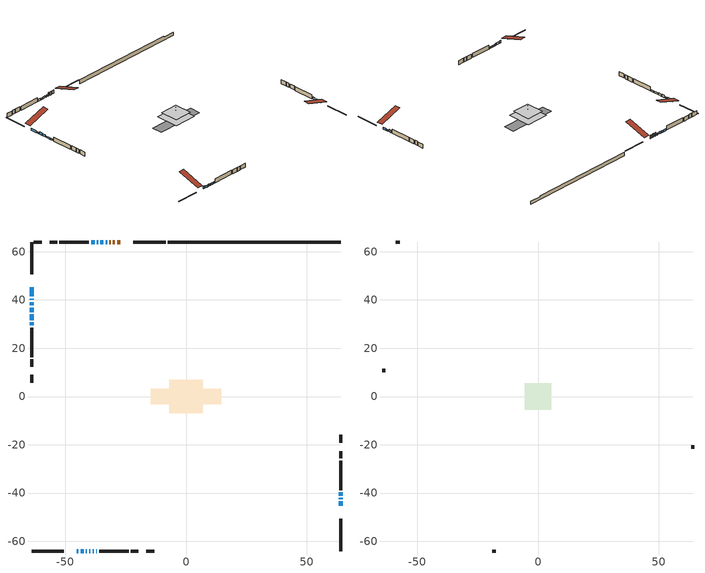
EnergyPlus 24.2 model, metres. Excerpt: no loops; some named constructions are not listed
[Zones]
conditioned space
 floor adiabatic (AdiabaticFloorConstruction): -6.96,-6.96 -6.96,6.96 6.96,6.96 6.96,-6.96 z0.71
 floor foundation (Slab1 construction): -14.58,-3.29 -14.58,3.29 14.58,3.29 14.58,-3.29 z-1.68
 wall outside (RimJoist1 construction): -8.41,64 -21.81,64 / -64,-64 -50.6,-64 / -64,64 -64,50.6 / 64,-64 64,-50.6 z0.71:1.01
 wall outside (AdiabaticWallConstruction 1): -27.24,64 -28.54,64 / -29.46,64 -30.27,64 / -31.2,64 -31.76,64 z0.71:2.74
 wall outside (AdiabaticWallConstruction): -45.17,-64 -44.61,-64 z0.71:2.34; -32.69,64 -33.32,64 / -34.24,64 -35.47,64 / -43.68,-64 -42.45,-64 / -41.53,-64 -41.1,-64 / -64,45.17 -64,41.49 / -64,36.77 -64,35 / 64,-45.17 64,-43.46 / -37.89,64 -39.3,64 z0.71:1.93; -64,40.56 -64,40 / 64,-42.53 64,-41.97 / -36.4,64 -36.96,64 z0.71:1.65; -64,39.07 -64,37.7 z0.71:2.29; -40.17,-64 -39.61,-64 / -38.68,-64 -38.12,-64 / -64,34.07 -64,31.63 / -64,30.7 -64,29.48 / -37.2,-64 -36.94,-64 z0.71:1.63; 64,-41.04 64,-39.69 z0.71:2.26
 wall outside (Wall1 construction): -40.23,64 -52.45,64 / -36.01,-64 -23.8,-64 / -64,28.55 -64,16.34 / 64,-38.77 64,-26.55 z0.71:3.15
 wall outside (Wall2 construction): -53.38,64 -56.41,64 / -22.87,-64 -19.83,-64 / -64,15.41 -64,12.37 / 64,-25.62 64,-22.59 z0.71:3.15
 wall outside (Wall6 construction): -59.75,64 -63.07,64 / -16.49,-64 -13.18,-64 / -64,9.03 -64,5.71 / 64,-19.25 64,-15.93 z0.71:3.15
 wall foundation (FoundationWall1 construction): -7.48,64,-1.68 -7.48,64,0.71 56.85,64,0.71 56.85,64,0.08 64,64,0.08 64,64,-1.68
 window (WindowConstruction 13): -45.17,-64 -44.61,-64 z0.71:2.33
 window (WindowConstruction 5): -32.69,64 -33.31,64 z0.71:1.93
 window (WindowConstruction 6): -34.24,64 -35.47,64 z0.71:1.93
 window (WindowConstruction 7): -43.68,-64 -42.46,-64 z0.71:1.93
 window (WindowConstruction 8): -41.53,-64 -41.1,-64 z0.71:1.93
 window (WindowConstruction 9): -64,45.17 -64,41.49 z0.71:1.93
 window (WindowConstruction 10): -64,40.56 -64,40 z0.71:1.65
 window (WindowConstruction 11): -64,39.07 -64,37.7 z0.71:2.29
 window (WindowConstruction 12): -64,36.77 -64,35 z0.71:1.93
 window (WindowConstruction 14): -40.17,-64 -39.61,-64 z0.71:1.62
 window (WindowConstruction 18): -38.68,-64 -38.12,-64 z0.71:1.62
 window (WindowConstruction 16): -64,34.07 -64,31.63 z0.71:1.62
 window (WindowConstruction 17): -64,30.7 -64,29.48 z0.71:1.62
 window (WindowConstruction 15): -37.19,-64 -36.94,-64 z0.71:1.62
 window (WindowConstruction): 64,-45.17 64,-43.46 z0.71:1.93
 window (WindowConstruction 1): 64,-42.53 64,-41.97 z0.71:1.65
 window (WindowConstruction 2): 64,-41.04 64,-39.7 z0.71:2.26
 window (WindowConstruction 3): -36.4,64 -36.96,64 z0.71:1.65
 window (WindowConstruction 4): -37.89,64 -39.3,64 z0.71:1.93
 door (Door): -27.24,64 -28.53,64 z0.71:2.74
 door (Door 1): -29.46,64 -30.27,64 z0.71:2.74
 door (Door 2): -31.2,64 -31.76,64 z0.71:2.74
 ceiling adiabatic (AdiabaticFloorConstruction): 6.96,-6.96 6.96,6.96 -6.96,6.96 -6.96,-6.96 z0.71
attic - vented
 floor to conditioned space (Floor1 construction Reversed): -5.44,-5.44 -5.44,5.44 5.44,5.44 5.44,-5.44 z3.15
 floor to conditioned space (Floor2 construction Reversed): -4.07,-4.07 -4.07,4.07 4.07,4.07 4.07,-4.07 z3.15
 floor to conditioned space (Floor3 construction Reversed): -1.52,-1.52 -1.52,1.52 1.52,1.52 1.52,-1.52 z3.15
 wall outside (Wall3 construction): -57.34,64 -58.82,64 / -18.9,-64 -17.42,-64 / -64,11.44 -64,9.96 / 64,-21.66 64,-20.18 z0.71:3.15
 roof outside (Roof1 construction): -26.31,64,3.15 -26.31,50.46,7.66 -22.74,50.46,7.66 -22.74,64,3.15; -46.1,-64,3.15 -46.1,-50.46,7.66 -49.67,-50.46,7.66 -49.67,-64,3.15; -64,46.1,3.15 -50.46,46.1,7.66 -50.46,49.67,7.66 -64,49.67,3.15; 64,-46.1,3.15 50.46,-46.1,7.66 50.46,-49.67,7.66 64,-49.67,3.15
[Material] Roughness=Rough; Thermal Absorptance=0.9
Name | Thickness {m} | Conductivity {W/m-K} | Density {kg/m3} | Specific Heat {J/kg-K} | Solar Absorptance | Visible Absorptance
ceiling loosefill ins | 0.254 | 0.0480833 | 16.02 | 1046.75 | 0.7 | 0.7
ceiling loosefill ins 1 | 0.169333 | 0.0480833 | 16.02 | 1046.75 | 0.7 | 0.7
ceiling stud and cavity | 0.1397 | 0.146378 | 65.682 | 1177.47 | 0.7 | 0.7
ceiling stud and cavity 1 | 0.1397 | 0.082902 | 65.682 | 1177.47 | 0.7 | 0.7
ceiling stud and cavity 2 | 0.1397 | 0.272634 | 65.682 | 1177.47 | 0.7 | 0.7
gypsum board | 0.0127 | 0.160291 | 801 | 837.4 | 0.6 | 0.6
[Construction]
Floor1 construction: ceiling loosefill ins, ceiling stud and cavity, gypsum board
Floor2 construction: ceiling loosefill ins 1, ceiling stud and cavity 1, gypsum board
Floor3 construction: ceiling loosefill ins 1, ceiling stud and cavity 2, gypsum board
[EnergyManagementSystem:Program]
natural_vent_program: Set Tin = tin_s; Set Tout = tout_s; Set Wout = out_wt_s; Set Pbar = out_pb_s; Set Phiout = (@RhFnTdbWPb Tout Wout Pbar); Set MaxHR = 0.0115; Set Tnvsp = (htg_sp_s + clg_sp_s) / 2; Set NVavail = natural_vent_s; Set ClgSsnAvail = cool_season; Set Qnv = 0; Set Qwhf = 0; Set whole_house_fan_mix_act = 0; Set whole_house_fan_act = 0; If ((Wout < MaxHR) && (Tin > Tout) && (Tin > Tnvsp) && (ClgSsnAvail > 0)); Set WHF_Flow = 0; Set Adj = (Tin-Tnvsp)/(Tin-Tout); Set Adj = (@Min Adj 1); Set Adj = (@Max Adj 0); If (WHF_Flow > 0); Set Qwhf = WHF_Flow*Adj; Set whole_house_fan_mix_act = WHF_Flow*Adj; Set WHF_W = 0; Set whole_house_fan_act = WHF_W*Adj; ElseIf (NVavail > 0); Set NVArea = 0.0; Set Cs = 0.0001206340668761936; Set Cw = 2.5711718818110288e-05; Set Tdiff = Tin-Tout; Set dT = (@Abs Tdiff); Set Vwind = site_vw_s; Set SGNV = NVArea*Adj*((((Cs*dT)+(Cw*(Vwind^2)))^0.5)/1000); Set MaxNV = 5.4994462397952; Set Qnv = (@Min SGNV MaxNV); EndIf; EndIf; Set natural_vent_flow_act = Qnv; Set whole_house_fan_flow_act = Qwhf; Set natural_vent_program_Qnv = Qnv; Set natural_vent_program_Qwhf = Qwhf
total_airflows_program: Set total_infil_flow_rate = 0; Set total_mechvent_flow_rate = 0; Set total_natvent_flow_rate = 0; Set total_whf_flow_rate = 0; Set total_infil_flow_rate = total_infil_flow_rate + (infil_program_Qinf * 1); Set total_mechvent_flow_rate = total_mechvent_flow_rate + (infil_program_Qfan * 1); Set total_natvent_flow_rate = total_natvent_flow_rate + (natural_vent_program_Qnv * 1); Set total_whf_flow_rate = total_whf_flow_rate + (natural_vent_program_Qwhf * 1)
total_loads_program: Set loads_htg_tot = 0; Set loads_clg_tot = 0; If htg_load_cond > 0; Set loads_htg_tot = loads_htg_tot + (htg_load_cond - clg_load_cond) * 1.0; EndIf; Set loads_htg_tot = (@Max loads_htg_tot 0); If clg_load_cond > 0; Set loads_clg_tot = loads_clg_tot + (clg_load_cond - htg_load_cond) * 0.0; EndIf; Set loads_clg_tot = (@Max loads_clg_tot 0)
unit_heater_supply_fan_1_disaggregate_program: Set unit_heater_supply_fan_1_primary_htg = 0; If unit_heater_htg_coil_1_s > 0; Set unit_heater_supply_fan_1_primary_htg = unit_heater_supply_fan_1_s; EndIf
unit_heater_supply_fan_disaggregate_program: Set unit_heater_supply_fan_primary_htg = 0; If unit_heater_htg_coil_s > 0; Set unit_heater_supply_fan_primary_htg = unit_heater_supply_fan_s; EndIf
unmet_hours_program: Set htg_unmet_hours = 0; Set clg_unmet_hours = 0; Set unit_htg_unmet_hours = 0; If ((DayOfYear >= 1) && (DayOfYear <= 365)); Set unit_htg_unmet_hours = unit_htg_unmet_hours + conditioned_space_htg_unmet_s; If unit_htg_unmet_hours > htg_unmet_hours; Set htg_unmet_hours = unit_htg_unmet_hours; EndIf; EndIf
water_heater_EC_adj: If WarmupFlag == 0; Set dhw_e_cons = water_heater_energy + water_heater_on_cycle_parasitic + water_heater_off_cycle_parasitic; Set water_heater_ec_adj_act = 0.0 * dhw_e_cons / 1; EndIf
[EnergyManagementSystem:ProgramCallingManager]
component_loads_program_calling_manager: EndOfZoneTimestepAfterZoneReporting; component_loads_program
fridge_schedule_program_calling_manager: BeginZoneTimestepAfterInitHeatBalance; fridge_schedule_program
infil_program_calling_manager: BeginZoneTimestepAfterInitHeatBalance; infil_program
natural_vent_program_calling_manager: BeginZoneTimestepAfterInitHeatBalance; natural_vent_program
total_airflows_program_calling_manager: EndOfZoneTimestepAfterZoneReporting; total_airflows_program
total_loads_program_calling_manager: EndOfZoneTimestepAfterZoneReporting; total_loads_program
unit_heater_supply_fan_1_disaggregate_program_calling_manager: EndOfSystemTimestepBeforeHVACReporting; unit_heater_supply_fan_1_disaggregate_program
unit_heater_supply_fan_disaggregate_program_calling_manager: EndOfSystemTimestepBeforeHVACReporting; unit_heater_supply_fan_disaggregate_program
unmet_hours_program_calling_manager: EndOfZoneTimestepBeforeZoneReporting; unmet_hours_program
water_heater_EC_adj_ProgramManager: EndOfSystemTimestepBeforeHVACReporting; water_heater_EC_adj
[EnergyManagementSystem:OutputVariable] Type of Data in Variable=Summed
Name | EMS Variable | Update Frequency | EMS Program or Subroutine | Units
unit heater supply fan 1 disaggregate htg primary | unit_heater_supply_fan_1_primary_htg | SystemTimestep | unit_heater_supply_fan_1_disaggregate_program | J
unit heater supply fan disaggregate htg primary | unit_heater_supply_fan_primary_htg | SystemTimestep | unit_heater_supply_fan_disaggregate_program | J
loads_htg_tot_peakload_outvar; loads_htg_tot_annual_outvar; Energy Management System Output Variable 1; Energy Management System Output Variable 45 | loads_htg_tot | ZoneTimestep | total_loads_program | J
loads_clg_tot_peakload_outvar; loads_clg_tot_annual_outvar; Energy Management System Output Variable 2; Energy Management System Output Variable 46 | loads_clg_tot | ZoneTimestep | total_loads_program | J
htg_unmet_hours_annual_outvar; Energy Management System Output Variable 3 | htg_unmet_hours | ZoneTimestep | unmet_hours_program | hr
clg_unmet_hours_annual_outvar; Energy Management System Output Variable 4 | clg_unmet_hours | ZoneTimestep | unmet_hours_program | hr
loads_htg_roofs_annual_outvar; Energy Management System Output Variable 5 | loads_htg_roofs | ZoneTimestep | component_loads_program | J
loads_htg_ceilings_annual_outvar; Energy Management System Output Variable 6 | loads_htg_ceilings | ZoneTimestep | component_loads_program | J
loads_htg_walls_annual_outvar; Energy Management System Output Variable 7 | loads_htg_walls | ZoneTimestep | component_loads_program | J
loads_htg_rim_joists_annual_outvar; Energy Management System Output Variable 8 | loads_htg_rim_joists | ZoneTimestep | component_loads_program | J
loads_htg_foundation_walls_annual_outvar; Energy Management System Output Variable 9 | loads_htg_foundation_walls | ZoneTimestep | component_loads_program | J
loads_htg_doors_annual_outvar; Energy Management System Output Variable 10 | loads_htg_doors | ZoneTimestep | component_loads_program | J
loads_htg_windows_conduction_annual_outvar; Energy Management System Output Variable 11 | loads_htg_windows_conduction | ZoneTimestep | component_loads_program | J
loads_htg_windows_solar_annual_outvar; Energy Management System Output Variable 12 | loads_htg_windows_solar | ZoneTimestep | component_loads_program | J
loads_htg_skylights_conduction_annual_outvar; Energy Management System Output Variable 13 | loads_htg_skylights_conduction | ZoneTimestep | component_loads_program | J
loads_htg_skylights_solar_annual_outvar; Energy Management System Output Variable 14 | loads_htg_skylights_solar | ZoneTimestep | component_loads_program | J
loads_htg_floors_annual_outvar; Energy Management System Output Variable 15 | loads_htg_floors | ZoneTimestep | component_loads_program | J
loads_htg_slabs_annual_outvar; Energy Management System Output Variable 16 | loads_htg_slabs | ZoneTimestep | component_loads_program | J
loads_htg_internal_mass_annual_outvar; Energy Management System Output Variable 17 | loads_htg_internal_mass | ZoneTimestep | component_loads_program | J
loads_htg_infil_annual_outvar; Energy Management System Output Variable 18 | loads_htg_infil | ZoneTimestep | component_loads_program | J
loads_htg_natvent_annual_outvar; Energy Management System Output Variable 19 | loads_htg_natvent | ZoneTimestep | component_loads_program | J
loads_htg_mechvent_annual_outvar; Energy Management System Output Variable 20 | loads_htg_mechvent | ZoneTimestep | component_loads_program | J
loads_htg_whf_annual_outvar; Energy Management System Output Variable 21 | loads_htg_whf | ZoneTimestep | component_loads_program | J
loads_htg_ducts_annual_outvar; Energy Management System Output Variable 22 | loads_htg_ducts | ZoneTimestep | component_loads_program | J
loads_htg_intgains_annual_outvar; Energy Management System Output Variable 23 | loads_htg_intgains | ZoneTimestep | component_loads_program | J
loads_htg_lighting_annual_outvar; Energy Management System Output Variable 24 | loads_htg_lighting | ZoneTimestep | component_loads_program | J
loads_clg_roofs_annual_outvar; Energy Management System Output Variable 25 | loads_clg_roofs | ZoneTimestep | component_loads_program | J
loads_clg_ceilings_annual_outvar; Energy Management System Output Variable 26 | loads_clg_ceilings | ZoneTimestep | component_loads_program | J
loads_clg_walls_annual_outvar; Energy Management System Output Variable 27 | loads_clg_walls | ZoneTimestep | component_loads_program | J
loads_clg_rim_joists_annual_outvar; Energy Management System Output Variable 28 | loads_clg_rim_joists | ZoneTimestep | component_loads_program | J
loads_clg_foundation_walls_annual_outvar; Energy Management System Output Variable 29 | loads_clg_foundation_walls | ZoneTimestep | component_loads_program | J
loads_clg_doors_annual_outvar; Energy Management System Output Variable 30 | loads_clg_doors | ZoneTimestep | component_loads_program | J
loads_clg_windows_conduction_annual_outvar; Energy Management System Output Variable 31 | loads_clg_windows_conduction | ZoneTimestep | component_loads_program | J
loads_clg_windows_solar_annual_outvar; Energy Management System Output Variable 32 | loads_clg_windows_solar | ZoneTimestep | component_loads_program | J
loads_clg_skylights_conduction_annual_outvar; Energy Management System Output Variable 33 | loads_clg_skylights_conduction | ZoneTimestep | component_loads_program | J
loads_clg_skylights_solar_annual_outvar; Energy Management System Output Variable 34 | loads_clg_skylights_solar | ZoneTimestep | component_loads_program | J
loads_clg_floors_annual_outvar; Energy Management System Output Variable 35 | loads_clg_floors | ZoneTimestep | component_loads_program | J
loads_clg_slabs_annual_outvar; Energy Management System Output Variable 36 | loads_clg_slabs | ZoneTimestep | component_loads_program | J
loads_clg_internal_mass_annual_outvar; Energy Management System Output Variable 37 | loads_clg_internal_mass | ZoneTimestep | component_loads_program | J
loads_clg_infil_annual_outvar; Energy Management System Output Variable 38 | loads_clg_infil | ZoneTimestep | component_loads_program | J
loads_clg_natvent_annual_outvar; Energy Management System Output Variable 39 | loads_clg_natvent | ZoneTimestep | component_loads_program | J
loads_clg_mechvent_annual_outvar; Energy Management System Output Variable 40 | loads_clg_mechvent | ZoneTimestep | component_loads_program | J
loads_clg_whf_annual_outvar; Energy Management System Output Variable 41 | loads_clg_whf | ZoneTimestep | component_loads_program | J
loads_clg_ducts_annual_outvar; Energy Management System Output Variable 42 | loads_clg_ducts | ZoneTimestep | component_loads_program | J
loads_clg_intgains_annual_outvar; Energy Management System Output Variable 43 | loads_clg_intgains | ZoneTimestep | component_loads_program | J
loads_clg_lighting_annual_outvar; Energy Management System Output Variable 44 | loads_clg_lighting | ZoneTimestep | component_loads_program | J
[Schedule:Day:Interval]
interior lighting schedule day: No, 01:00, 0.108182, 04:00, 0.0901515, 05:00, 0.0991667, 06:00, 0.162273, 07:00, 0.270455, 08:00, 0.342576, 10:00, 0.369621, 11:00, 0.351591, 12:00, 0.333561, 13:00, 0.324545, 14:00, 0.31553, 15:00, 0.333561, 16:00, 0.369621, 17:00, 0.450758, 18:00, 0.585985, 19:00, 0.775303, 20:00, 0.955606, 21:00, 0.991667, 22:00, 0.712197, 23:00, 0.360606, 24:00, 0.162273
interior lighting schedule day 1: No, 01:00, 0.100909, 04:00, 0.0840909, 05:00, 0.0925, 06:00, 0.151364, 07:00, 0.252273, 08:00, 0.319545, 10:00, 0.344773, 11:00, 0.327955, 12:00, 0.311136, 13:00, 0.302727, 14:00, 0.294318, 15:00, 0.311136, 16:00, 0.344773, 17:00, 0.420455, 18:00, 0.546591, 19:00, 0.723182, 20:00, 0.891364, 21:00, 0.925, 22:00, 0.664318, 23:00, 0.336364, 24:00, 0.151364
interior lighting schedule day 2: No, 01:00, 0.0927273, 04:00, 0.0772727, 05:00, 0.085, 06:00, 0.139091, 07:00, 0.231818, 08:00, 0.293636, 10:00, 0.316818, 11:00, 0.301364, 12:00, 0.285909, 13:00, 0.278182, 14:00, 0.270455, 15:00, 0.285909, 16:00, 0.316818, 17:00, 0.386364, 18:00, 0.502273, 19:00, 0.664545, 20:00, 0.819091, 21:00, 0.85, 22:00, 0.610455, 23:00, 0.309091, 24:00, 0.139091
interior lighting schedule day 3: No, 01:00, 0.0845455, 04:00, 0.0704545, 05:00, 0.0775, 06:00, 0.126818, 07:00, 0.211364, 08:00, 0.267727, 10:00, 0.288864, 11:00, 0.274773, 12:00, 0.260682, 13:00, 0.253636, 14:00, 0.246591, 15:00, 0.260682, 16:00, 0.288864, 17:00, 0.352273, 18:00, 0.457955, 19:00, 0.605909, 20:00, 0.746818, 21:00, 0.775, 22:00, 0.556591, 23:00, 0.281818, 24:00, 0.126818
interior lighting schedule day 4: No, 01:00, 0.0763636, 04:00, 0.0636364, 05:00, 0.07, 06:00, 0.114545, 07:00, 0.190909, 08:00, 0.241818, 10:00, 0.260909, 11:00, 0.248182, 12:00, 0.235455, 13:00, 0.229091, 14:00, 0.222727, 15:00, 0.235455, 16:00, 0.260909, 17:00, 0.318182, 18:00, 0.413636, 19:00, 0.547273, 20:00, 0.674545, 21:00, 0.7, 22:00, 0.502727, 23:00, 0.254545, 24:00, 0.114545
interior lighting schedule day 5: No, 01:00, 0.0727273, 04:00, 0.0606061, 05:00, 0.0666667, 06:00, 0.109091, 07:00, 0.181818, 08:00, 0.230303, 10:00, 0.248485, 11:00, 0.236364, 12:00, 0.224242, 13:00, 0.218182, 14:00, 0.212121, 15:00, 0.224242, 16:00, 0.248485, 17:00, 0.30303, 18:00, 0.393939, 19:00, 0.521212, 20:00, 0.642424, 21:00, 0.666667, 22:00, 0.478788, 23:00, 0.242424, 24:00, 0.109091
interior lighting schedule day 6: No, 01:00, 0.0745455, 04:00, 0.0621212, 05:00, 0.0683333, 06:00, 0.111818, 07:00, 0.186364, 08:00, 0.236061, 10:00, 0.254697, 11:00, 0.242273, 12:00, 0.229848, 13:00, 0.223636, 14:00, 0.217424, 15:00, 0.229848, 16:00, 0.254697, 17:00, 0.310606, 18:00, 0.403788, 19:00, 0.534242, 20:00, 0.658485, 21:00, 0.683333, 22:00, 0.490758, 23:00, 0.248485, 24:00, 0.111818
interior lighting schedule day 7: No, 01:00, 0.08, 04:00, 0.0666667, 05:00, 0.0733333, 06:00, 0.12, 07:00, 0.2, 08:00, 0.253333, 10:00, 0.273333, 11:00, 0.26, 12:00, 0.246667, 13:00, 0.24, 14:00, 0.233333, 15:00, 0.246667, 16:00, 0.273333, 17:00, 0.333333, 18:00, 0.433333, 19:00, 0.573333, 20:00, 0.706667, 21:00, 0.733333, 22:00, 0.526667, 23:00, 0.266667, 24:00, 0.12
interior lighting schedule day 8: No, 01:00, 0.0890909, 04:00, 0.0742424, 05:00, 0.0816667, 06:00, 0.133636, 07:00, 0.222727, 08:00, 0.282121, 10:00, 0.304394, 11:00, 0.289545, 12:00, 0.274697, 13:00, 0.267273, 14:00, 0.259848, 15:00, 0.274697, 16:00, 0.304394, 17:00, 0.371212, 18:00, 0.482576, 19:00, 0.638485, 20:00, 0.78697, 21:00, 0.816667, 22:00, 0.586515, 23:00, 0.29697, 24:00, 0.133636
interior lighting schedule day 9: No, 01:00, 0.0972727, 04:00, 0.0810606, 05:00, 0.0891667, 06:00, 0.145909, 07:00, 0.243182, 08:00, 0.30803, 10:00, 0.332348, 11:00, 0.316136, 12:00, 0.299924, 13:00, 0.291818, 14:00, 0.283712, 15:00, 0.299924, 16:00, 0.332348, 17:00, 0.405303, 18:00, 0.526894, 19:00, 0.697121, 20:00, 0.859242, 21:00, 0.891667, 22:00, 0.640379, 23:00, 0.324242, 24:00, 0.145909
interior lighting schedule day 10: No, 01:00, 0.105455, 04:00, 0.0878788, 05:00, 0.0966667, 06:00, 0.158182, 07:00, 0.263636, 08:00, 0.333939, 10:00, 0.360303, 11:00, 0.342727, 12:00, 0.325152, 13:00, 0.316364, 14:00, 0.307576, 15:00, 0.325152, 16:00, 0.360303, 17:00, 0.439394, 18:00, 0.571212, 19:00, 0.755758, 20:00, 0.931515, 21:00, 0.966667, 22:00, 0.694242, 23:00, 0.351515, 24:00, 0.158182
interior lighting schedule day 11: No, 01:00, 0.109091, 04:00, 0.0909091, 05:00, 0.1, 06:00, 0.163636, 07:00, 0.272727, 08:00, 0.345455, 10:00, 0.372727, 11:00, 0.354545, 12:00, 0.336364, 13:00, 0.327273, 14:00, 0.318182, 15:00, 0.336364, 16:00, 0.372727, 17:00, 0.454545, 18:00, 0.590909, 19:00, 0.781818, 20:00, 0.963636, 21:00, 1, 22:00, 0.718182, 23:00, 0.363636, 24:00, 0.163636
interior lighting schedule default day; occupants schedule default day; clothes dryer schedule default day; cooking range schedule default day; mech vent bath fan 0 schedule default day; mech vent bath fan 1 schedule default day; mech vent bath fan 2 schedule default day; mech vent bath fan 3 schedule default day; mech vent range fan 0 schedule default day; misc plug loads schedule default day; general water use schedule default day; heating setpoint default day; cooling setpoint default day; clothes dryer exhaust 0 schedule default day; cooling season schedule day; cooling season schedule day 2; cooling season schedule default day; exterior lighting schedule default day; natural vent schedule default day: No, 24:00, 0
occupants schedule day: No, 05:00, 0.426829, 06:00, 0.719512, 07:00, 1, 08:00, 0.670732, 09:00, 0.329268, 14:00, 0.170732, 15:00, 0.231707, 16:00, 0.329268, 17:00, 0.5, 18:00, 0.670732, 19:00, 0.829268, 21:00, 1, 22:00, 0.853659, 23:00, 0.646341, 24:00, 0.426829
clothes dryer schedule day; clothes dryer exhaust 0 schedule day: No, 01:00, 0.123457, 02:00, 0.0740741, 03:00, 0.0493827, 04:00, 0.0246914, 05:00, 0.0493827, 06:00, 0.0740741, 07:00, 0.197531, 08:00, 0.395062, 09:00, 0.592593, 10:00, 0.839506, 11:00, 0.962963, 12:00, 1, 13:00, 0.91358, 14:00, 0.82716, 15:00, 0.716049, 16:00, 0.753086, 17:00, 0.679012, 18:00, 0.666667, 20:00, 0.62963, 21:00, 0.641975, 22:00, 0.666667, 23:00, 0.54321, 24:00, 0.296296
cooking range schedule day: No, 05:00, 0.0597015, 06:00, 0.11194, 07:00, 0.171642, 08:00, 0.291045, 11:00, 0.343284, 12:00, 0.402985, 13:00, 0.462687, 14:00, 0.343284, 15:00, 0.291045, 16:00, 0.402985, 17:00, 0.567164, 18:00, 1, 19:00, 0.850746, 20:00, 0.432836, 21:00, 0.291045, 22:00, 0.231343, 23:00, 0.171642, 24:00, 0.11194
mech vent bath fan 0 schedule day; mech vent bath fan 1 schedule day; mech vent bath fan 2 schedule day; mech vent bath fan 3 schedule day: No, 07:00, 0, 08:00, 1, 09:00, 0.2, 24:00, 0
mech vent range fan 0 schedule day: No, 18:00, 0, 19:00, 1, 20:00, 0.2, 24:00, 0
misc plug loads schedule day: No, 06:00, 0.705882, 07:00, 0.745098, 08:00, 0.803922, 15:00, 0.823529, 16:00, 0.862745, 17:00, 0.921569, 18:00, 0.980392, 19:00, 1, 20:00, 0.980392, 21:00, 0.941176, 22:00, 0.862745, 23:00, 0.784314, 24:00, 0.72549
general water use schedule day: No, 01:00, 0.315068, 03:00, 0.287671, 04:00, 0.342466, 05:00, 0.369863, 06:00, 0.520548, 07:00, 0.60274, 08:00, 0.534247, 10:00, 0.506849, 11:00, 0.465753, 14:00, 0.479452, 15:00, 0.534247, 16:00, 0.589041, 17:00, 0.69863, 18:00, 0.876712, 19:00, 0.890411, 20:00, 0.986301, 21:00, 1, 22:00, 0.863014, 23:00, 0.616438, 24:00, 0.465753
heating setpoint day: No, 07:00, 18, 23:00, 21, 24:00, 18
cooling setpoint day: No, 24:00, 25
cooling season schedule day 1: No, 24:00, 1
exterior lighting schedule day: No, 01:00, 0.566667, 03:00, 0.524167, 05:00, 0.495833, 06:00, 0.5525, 07:00, 0.623333, 08:00, 0.580833, 09:00, 0.439167, 10:00, 0.354167, 12:00, 0.34, 13:00, 0.354167, 14:00, 0.396667, 15:00, 0.425, 16:00, 0.495833, 17:00, 0.623333, 18:00, 0.793333, 19:00, 0.906667, 20:00, 0.963333, 21:00, 0.991667, 22:00, 0.920833, 23:00, 0.793333, 24:00, 0.665833
exterior lighting schedule day 1: No, 01:00, 0.528571, 03:00, 0.488929, 05:00, 0.4625, 06:00, 0.515357, 07:00, 0.581429, 08:00, 0.541786, 09:00, 0.409643, 10:00, 0.330357, 12:00, 0.317143, 13:00, 0.330357, 14:00, 0.37, 15:00, 0.396429, 16:00, 0.4625, 17:00, 0.581429, 18:00, 0.74, 19:00, 0.845714, 20:00, 0.898571, 21:00, 0.925, 22:00, 0.858929, 23:00, 0.74, 24:00, 0.621071
exterior lighting schedule day 10: No, 01:00, 0.552381, 03:00, 0.510952, 05:00, 0.483333, 06:00, 0.538571, 07:00, 0.607619, 08:00, 0.56619, 09:00, 0.428095, 10:00, 0.345238, 12:00, 0.331429, 13:00, 0.345238, 14:00, 0.386667, 15:00, 0.414286, 16:00, 0.483333, 17:00, 0.607619, 18:00, 0.773333, 19:00, 0.88381, 20:00, 0.939048, 21:00, 0.966667, 22:00, 0.897619, 23:00, 0.773333, 24:00, 0.649048
exterior lighting schedule day 11: No, 01:00, 0.571429, 03:00, 0.528571, 05:00, 0.5, 06:00, 0.557143, 07:00, 0.628571, 08:00, 0.585714, 09:00, 0.442857, 10:00, 0.357143, 12:00, 0.342857, 13:00, 0.357143, 14:00, 0.4, 15:00, 0.428571, 16:00, 0.5, 17:00, 0.628571, 18:00, 0.8, 19:00, 0.914286, 20:00, 0.971429, 21:00, 1, 22:00, 0.928571, 23:00, 0.8, 24:00, 0.671429
exterior lighting schedule day 2: No, 01:00, 0.485714, 03:00, 0.449286, 05:00, 0.425, 06:00, 0.473571, 07:00, 0.534286, 08:00, 0.497857, 09:00, 0.376429, 10:00, 0.303571, 12:00, 0.291429, 13:00, 0.303571, 14:00, 0.34, 15:00, 0.364286, 16:00, 0.425, 17:00, 0.534286, 18:00, 0.68, 19:00, 0.777143, 20:00, 0.825714, 21:00, 0.85, 22:00, 0.789286, 23:00, 0.68, 24:00, 0.570714
exterior lighting schedule day 3: No, 01:00, 0.442857, 03:00, 0.409643, 05:00, 0.3875, 06:00, 0.431786, 07:00, 0.487143, 08:00, 0.453929, 09:00, 0.343214, 10:00, 0.276786, 12:00, 0.265714, 13:00, 0.276786, 14:00, 0.31, 15:00, 0.332143, 16:00, 0.3875, 17:00, 0.487143, 18:00, 0.62, 19:00, 0.708571, 20:00, 0.752857, 21:00, 0.775, 22:00, 0.719643, 23:00, 0.62, 24:00, 0.520357
exterior lighting schedule day 4: No, 01:00, 0.4, 03:00, 0.37, 05:00, 0.35, 06:00, 0.39, 07:00, 0.44, 08:00, 0.41, 09:00, 0.31, 10:00, 0.25, 12:00, 0.24, 13:00, 0.25, 14:00, 0.28, 15:00, 0.3, 16:00, 0.35, 17:00, 0.44, 18:00, 0.56, 19:00, 0.64, 20:00, 0.68, 21:00, 0.7, 22:00, 0.65, 23:00, 0.56, 24:00, 0.47
exterior lighting schedule day 5: No, 01:00, 0.380952, 03:00, 0.352381, 05:00, 0.333333, 06:00, 0.371429, 07:00, 0.419048, 08:00, 0.390476, 09:00, 0.295238, 10:00, 0.238095, 12:00, 0.228571, 13:00, 0.238095, 14:00, 0.266667, 15:00, 0.285714, 16:00, 0.333333, 17:00, 0.419048, 18:00, 0.533333, 19:00, 0.609524, 20:00, 0.647619, 21:00, 0.666667, 22:00, 0.619048, 23:00, 0.533333, 24:00, 0.447619
exterior lighting schedule day 6: No, 01:00, 0.390476, 03:00, 0.36119, 05:00, 0.341667, 06:00, 0.380714, 07:00, 0.429524, 08:00, 0.400238, 09:00, 0.302619, 10:00, 0.244048, 12:00, 0.234286, 13:00, 0.244048, 14:00, 0.273333, 15:00, 0.292857, 16:00, 0.341667, 17:00, 0.429524, 18:00, 0.546667, 19:00, 0.624762, 20:00, 0.66381, 21:00, 0.683333, 22:00, 0.634524, 23:00, 0.546667, 24:00, 0.45881
exterior lighting schedule day 7: No, 01:00, 0.419048, 03:00, 0.387619, 05:00, 0.366667, 06:00, 0.408571, 07:00, 0.460952, 08:00, 0.429524, 09:00, 0.324762, 10:00, 0.261905, 12:00, 0.251429, 13:00, 0.261905, 14:00, 0.293333, 15:00, 0.314286, 16:00, 0.366667, 17:00, 0.460952, 18:00, 0.586667, 19:00, 0.670476, 20:00, 0.712381, 21:00, 0.733333, 22:00, 0.680952, 23:00, 0.586667, 24:00, 0.492381
exterior lighting schedule day 8: No, 01:00, 0.466667, 03:00, 0.431667, 05:00, 0.408333, 06:00, 0.455, 07:00, 0.513333, 08:00, 0.478333, 09:00, 0.361667, 10:00, 0.291667, 12:00, 0.28, 13:00, 0.291667, 14:00, 0.326667, 15:00, 0.35, 16:00, 0.408333, 17:00, 0.513333, 18:00, 0.653333, 19:00, 0.746667, 20:00, 0.793333, 21:00, 0.816667, 22:00, 0.758333, 23:00, 0.653333, 24:00, 0.548333
exterior lighting schedule day 9: No, 01:00, 0.509524, 03:00, 0.47131, 05:00, 0.445833, 06:00, 0.496786, 07:00, 0.560476, 08:00, 0.522262, 09:00, 0.394881, 10:00, 0.318452, 12:00, 0.305714, 13:00, 0.318452, 14:00, 0.356667, 15:00, 0.382143, 16:00, 0.445833, 17:00, 0.560476, 18:00, 0.713333, 19:00, 0.815238, 20:00, 0.86619, 21:00, 0.891667, 22:00, 0.827976, 23:00, 0.713333, 24:00, 0.59869
[Schedule:Week:Daily]
heating setpoint Week Rule - Jan1-Dec31: heating setpoint day, heating setpoint day, heating setpoint day, heating setpoint day, heating setpoint day, heating setpoint day, heating setpoint day, heating setpoint default day, heating setpoint default day, heating setpoint default day, heating setpoint default day, heating setpoint default day
cooling setpoint Week Rule - Jan1-Dec31: cooling setpoint day, cooling setpoint day, cooling setpoint day, cooling setpoint day, cooling setpoint day, cooling setpoint day, cooling setpoint day, cooling setpoint default day, cooling setpoint default day, cooling setpoint default day, cooling setpoint default day, cooling setpoint default day
clothes dryer exhaust 0 schedule Week Rule - Jan1-Dec31: clothes dryer exhaust 0 schedule day, clothes dryer exhaust 0 schedule day, clothes dryer exhaust 0 schedule day, clothes dryer exhaust 0 schedule day, clothes dryer exhaust 0 schedule day, clothes dryer exhaust 0 schedule day, clothes dryer exhaust 0 schedule day, clothes dryer exhaust 0 schedule default day, clothes dryer exhaust 0 schedule default day, clothes dryer exhaust 0 schedule default day, clothes dryer exhaust 0 schedule default day, clothes dryer exhaust 0 schedule default day
cooling season schedule Week Rule - Jan1-May26: cooling season schedule day, cooling season schedule day, cooling season schedule day, cooling season schedule day, cooling season schedule day, cooling season schedule day, cooling season schedule day, cooling season schedule default day, cooling season schedule default day, cooling season schedule default day, cooling season schedule default day, cooling season schedule default day
cooling season schedule Week Rule - May27-Jun2: cooling season schedule day, cooling season schedule day, cooling season schedule day, cooling season schedule day, cooling season schedule day, cooling season schedule day 1, cooling season schedule day 1, cooling season schedule default day, cooling season schedule default day, cooling season schedule default day, cooling season schedule default day, cooling season schedule default day
cooling season schedule Week Rule - Jun3-Aug25: cooling season schedule day 1, cooling season schedule day 1, cooling season schedule day 1, cooling season schedule day 1, cooling season schedule day 1, cooling season schedule day 1, cooling season schedule day 1, cooling season schedule default day, cooling season schedule default day, cooling season schedule default day, cooling season schedule default day, cooling season schedule default day
cooling season schedule Week Rule - Aug26-Sep1: cooling season schedule day 1, cooling season schedule day 1, cooling season schedule day 1, cooling season schedule day 1, cooling season schedule day 1, cooling season schedule day 1, cooling season schedule day 2, cooling season schedule default day, cooling season schedule default day, cooling season schedule default day, cooling season schedule default day, cooling season schedule default day
cooling season schedule Week Rule - Sep2-Dec31: cooling season schedule day 2, cooling season schedule day 2, cooling season schedule day 2, cooling season schedule day 2, cooling season schedule day 2, cooling season schedule day 2, cooling season schedule day 2, cooling season schedule default day, cooling season schedule default day, cooling season schedule default day, cooling season schedule default day, cooling season schedule default day
exterior lighting schedule Week Rule - Mar4-Mar31: exterior lighting schedule day 2, exterior lighting schedule day 2, exterior lighting schedule day 2, exterior lighting schedule day 2, exterior lighting schedule day 2, exterior lighting schedule day 2, exterior lighting schedule day 2, exterior lighting schedule default day, exterior lighting schedule default day, exterior lighting schedule default day, exterior lighting schedule default day, exterior lighting schedule default day
exterior lighting schedule Week Rule - Apr1-Apr28: exterior lighting schedule day 3, exterior lighting schedule day 3, exterior lighting schedule day 3, exterior lighting schedule day 3, exterior lighting schedule day 3, exterior lighting schedule day 3, exterior lighting schedule day 3, exterior lighting schedule default day, exterior lighting schedule default day, exterior lighting schedule default day, exterior lighting schedule default day, exterior lighting schedule default day
exterior lighting schedule Week Rule - Apr29-May5: exterior lighting schedule day 3, exterior lighting schedule day 3, exterior lighting schedule day 4, exterior lighting schedule day 4, exterior lighting schedule day 4, exterior lighting schedule day 4, exterior lighting schedule day 4, exterior lighting schedule default day, exterior lighting schedule default day, exterior lighting schedule default day, exterior lighting schedule default day, exterior lighting schedule default day
exterior lighting schedule Week Rule - May6-May26: exterior lighting schedule day 4, exterior lighting schedule day 4, exterior lighting schedule day 4, exterior lighting schedule day 4, exterior lighting schedule day 4, exterior lighting schedule day 4, exterior lighting schedule day 4, exterior lighting schedule default day, exterior lighting schedule default day, exterior lighting schedule default day, exterior lighting schedule default day, exterior lighting schedule default day
exterior lighting schedule Week Rule - May27-Jun2: exterior lighting schedule day 4, exterior lighting schedule day 4, exterior lighting schedule day 4, exterior lighting schedule day 4, exterior lighting schedule day 4, exterior lighting schedule day 5, exterior lighting schedule day 5, exterior lighting schedule default day, exterior lighting schedule default day, exterior lighting schedule default day, exterior lighting schedule default day, exterior lighting schedule default day
exterior lighting schedule Week Rule - Jun3-Jun30: exterior lighting schedule day 5, exterior lighting schedule day 5, exterior lighting schedule day 5, exterior lighting schedule day 5, exterior lighting schedule day 5, exterior lighting schedule day 5, exterior lighting schedule day 5, exterior lighting schedule default day, exterior lighting schedule default day, exterior lighting schedule default day, exterior lighting schedule default day, exterior lighting schedule default day
exterior lighting schedule Week Rule - Jul1-Jul28: exterior lighting schedule day 6, exterior lighting schedule day 6, exterior lighting schedule day 6, exterior lighting schedule day 6, exterior lighting schedule day 6, exterior lighting schedule day 6, exterior lighting schedule day 6, exterior lighting schedule default day, exterior lighting schedule default day, exterior lighting schedule default day, exterior lighting schedule default day, exterior lighting schedule default day
exterior lighting schedule Week Rule - Jul29-Aug4: exterior lighting schedule day 6, exterior lighting schedule day 6, exterior lighting schedule day 6, exterior lighting schedule day 7, exterior lighting schedule day 7, exterior lighting schedule day 7, exterior lighting schedule day 7, exterior lighting schedule default day, exterior lighting schedule default day, exterior lighting schedule default day, exterior lighting schedule default day, exterior lighting schedule default day
exterior lighting schedule Week Rule - Aug5-Aug25: exterior lighting schedule day 7, exterior lighting schedule day 7, exterior lighting schedule day 7, exterior lighting schedule day 7, exterior lighting schedule day 7, exterior lighting schedule day 7, exterior lighting schedule day 7, exterior lighting schedule default day, exterior lighting schedule default day, exterior lighting schedule default day, exterior lighting schedule default day, exterior lighting schedule default day
exterior lighting schedule Week Rule - Aug26-Sep1: exterior lighting schedule day 7, exterior lighting schedule day 7, exterior lighting schedule day 7, exterior lighting schedule day 7, exterior lighting schedule day 7, exterior lighting schedule day 7, exterior lighting schedule day 8, exterior lighting schedule default day, exterior lighting schedule default day, exterior lighting schedule default day, exterior lighting schedule default day, exterior lighting schedule default day
exterior lighting schedule Week Rule - Sep2-Sep29: exterior lighting schedule day 8, exterior lighting schedule day 8, exterior lighting schedule day 8, exterior lighting schedule day 8, exterior lighting schedule day 8, exterior lighting schedule day 8, exterior lighting schedule day 8, exterior lighting schedule default day, exterior lighting schedule default day, exterior lighting schedule default day, exterior lighting schedule default day, exterior lighting schedule default day
exterior lighting schedule Week Rule - Sep30-Oct6: exterior lighting schedule day 8, exterior lighting schedule day 9, exterior lighting schedule day 9, exterior lighting schedule day 9, exterior lighting schedule day 9, exterior lighting schedule day 9, exterior lighting schedule day 9, exterior lighting schedule default day, exterior lighting schedule default day, exterior lighting schedule default day, exterior lighting schedule default day, exterior lighting schedule default day
exterior lighting schedule Week Rule - Oct7-Oct27: exterior lighting schedule day 9, exterior lighting schedule day 9, exterior lighting schedule day 9, exterior lighting schedule day 9, exterior lighting schedule day 9, exterior lighting schedule day 9, exterior lighting schedule day 9, exterior lighting schedule default day, exterior lighting schedule default day, exterior lighting schedule default day, exterior lighting schedule default day, exterior lighting schedule default day
exterior lighting schedule Week Rule - Oct28-Nov3: exterior lighting schedule day 9, exterior lighting schedule day 9, exterior lighting schedule day 9, exterior lighting schedule day 9, exterior lighting schedule day 10, exterior lighting schedule day 10, exterior lighting schedule day 10, exterior lighting schedule default day, exterior lighting schedule default day, exterior lighting schedule default day, exterior lighting schedule default day, exterior lighting schedule default day
exterior lighting schedule Week Rule - Nov4-Nov24: exterior lighting schedule day 10, exterior lighting schedule day 10, exterior lighting schedule day 10, exterior lighting schedule day 10, exterior lighting schedule day 10, exterior lighting schedule day 10, exterior lighting schedule day 10, exterior lighting schedule default day, exterior lighting schedule default day, exterior lighting schedule default day, exterior lighting schedule default day, exterior lighting schedule default day
exterior lighting schedule Week Rule - Nov25-Dec1: exterior lighting schedule day 10, exterior lighting schedule day 10, exterior lighting schedule day 10, exterior lighting schedule day 10, exterior lighting schedule day 10, exterior lighting schedule day 10, exterior lighting schedule day 11, exterior lighting schedule default day, exterior lighting schedule default day, exterior lighting schedule default day, exterior lighting schedule default day, exterior lighting schedule default day
exterior lighting schedule Week Rule - Dec2-Dec31: exterior lighting schedule day 11, exterior lighting schedule day 11, exterior lighting schedule day 11, exterior lighting schedule day 11, exterior lighting schedule day 11, exterior lighting schedule day 11, exterior lighting schedule day 11, exterior lighting schedule default day, exterior lighting schedule default day, exterior lighting schedule default day, exterior lighting schedule default day, exterior lighting schedule default day
natural vent schedule Week Rule - Jan1-Dec31: natural vent schedule default day, natural vent schedule default day, natural vent schedule default day, natural vent schedule default day, natural vent schedule default day, natural vent schedule default day, natural vent schedule default day, natural vent schedule default day, natural vent schedule default day, natural vent schedule default day, natural vent schedule default day, natural vent schedule default day
[Schedule:Year]
heating setpoint: heating setpoint Week Rule - Jan1-Dec31, 1, 1, 12, 31
cooling setpoint: cooling setpoint Week Rule - Jan1-Dec31, 1, 1, 12, 31
clothes dryer exhaust 0 schedule: clothes dryer exhaust 0 schedule Week Rule - Jan1-Dec31, 1, 1, 12, 31
cooling season schedule: cooling season schedule Week Rule - Jan1-May26, 1, 1, 5, 26, cooling season schedule Week Rule - May27-Jun2, 5, 27, 6, 2, cooling season schedule Week Rule - Jun3-Aug25, 6, 3, 8, 25, cooling season schedule Week Rule - Aug26-Sep1, 8, 26, 9, 1, cooling season schedule Week Rule - Sep2-Dec31, 9, 2, 12, 31
natural vent schedule: natural vent schedule Week Rule - Jan1-Dec31, 1, 1, 12, 31
